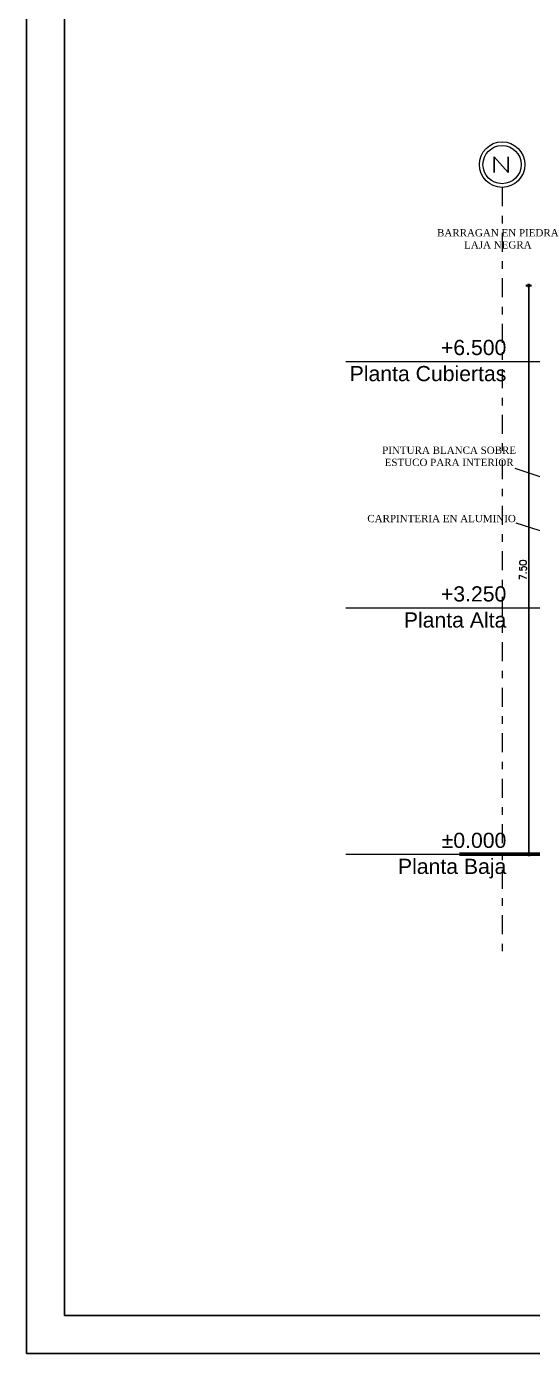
# Model space of a CAD drawing. Header units: metres. Extents: x -50 to 76, y -61 to 14.
# Drawn here: x 15.96 to 22.63, y -60.83 to -43.33 of the extents above; entities that cross this region are included whole.
import ezdxf

# ---------------------------------------------------------------- set-up
doc = ezdxf.new("R2010")
doc.units = ezdxf.units.M
doc.header["$MEASUREMENT"] = 0
doc.linetypes.add('CENTERX2', pattern=[4, 2.5, -0.5, 0.5, -0.5])
doc.linetypes.add('DASHDOT2', pattern=[0.5, 0.25, -0.125, 0, -0.125])
for name, color, linetype, lineweight in [('1 CALCAS', 255, 'Continuous', 60), ('1 NIVELES', 145, 'Continuous', 18), ('_TXT1', 7, 'Continuous', 0), ('achurados', 251, 'Continuous', 0), ('COTAS', 251, 'Continuous', 35), ('EJES', 251, 'CENTERX2', 0), ('F-PLANO 3', 81, 'Continuous', 20)]:
    doc.layers.add(name, color=color, linetype=linetype, lineweight=lineweight)
doc.layers.add('TEXT', color=4, linetype='Continuous')
doc.styles.add('ARIAL', font='CENTURY.TTF')
doc.styles.add('cotas', font='romans.shx')
doc.styles.add('Estilo_Generado_1', font='arial.ttf')
doc.styles.add('ROMANS', font='romans', dxfattribs={"width": 0.7})
doc.dimstyles.new('COT-50', dxfattribs={"dimscale": 0.5, "dimtxt": 0.18, "dimasz": 0.05, "dimexe": 0.08, "dimexo": 0.1, "dimgap": 0.06, "dimtad": 1, "dimzin": 4, "dimdsep": 46, "dimtxsty": 'cotas', "dimblk1": 'COTA', "dimblk2": 'COTA', "dimsah": 1, "dimcen": 0.09, "dimse1": 1, "dimse2": 1, "dimclrd": 256, "dimclre": 253, "dimclrt": 14, "dimadec": 0, "dimazin": 0, "dimtfac": 1, "dimtix": 1, "dimtmove": 0, "dimatfit": 3, "dimldrblk": 'COTA', "dimfxl": 1, "dimtfill": 1, "dimtfillclr": 256, "dimtolj": 1, "dimtzin": 12, "dimarcsym": 0})

# ---------------------------------------------------------------- blocks, each defined once
blk = doc.blocks.new('COTA')
for p, q in [((-1, 0), (1, 0)), ((0, 1.5), (0, -1.5))]:
    blk.add_line(p, q)
blk.add_circle((0, 0), 0.5)
blk = doc.blocks.new('*D875')
at = {"layer": 'COTAS', "lineweight": -2, "transparency": 16777216}
blk.add_line((22.58, -46.772), (22.58, -54.222), dxfattribs=at)
at = {"layer": 'Defpoints', "color": 0, "transparency": 16777216}
for p in [(22.954, -46.747), (22.58, -54.247), (23.654, -54.247)]:
    blk.add_point(p, dxfattribs=at)
at = {"layer": 'COTAS', "lineweight": -2, "transparency": 16777216, "xscale": 0.025, "yscale": 0.025, "zscale": 0.025}
for p, rotation in [((22.58, -46.747), 90), ((22.58, -54.247), 270)]:
    blk.add_blockref('COTA', p, dxfattribs=dict(at, rotation=rotation))
at = {"layer": 'COTAS', "color": 14, "transparency": 16777216, "insert": (22.505, -50.497), "char_height": 0.09, "attachment_point": 5, "rotation": 90, "style": 'cotas', "bg_fill": 3, "box_fill_scale": 1.25, "bg_fill_color": 256, "bg_fill_true_color": 13158600, "bg_fill_transparency": 0}
blk.add_mtext('\\A1;7.50', dxfattribs=at)

msp = doc.modelspace()

# ---------------------------------------------------------------- linework, layer by layer
for p, q in [((15.961, -60.83), (15.961, -25.83)), ((15.961, -25.83), (15.961, -60.83)), ((15.961, -25.83), (15.961, -60.83)), ((16.461, -26.33), (16.461, -60.33)), ((75.461, -60.33), (16.461, -60.33)), ((75.961, -60.83), (15.961, -60.83))]:
    msp.add_line(p, q)
at = {"layer": '1 CALCAS'}
msp.add_line((22.954, -54.247), (21.669, -54.247), dxfattribs=at)
at = {"layer": '1 NIVELES'}
for p, q in [((20.169, -47.747), (22.954, -47.747)), ((20.169, -50.997), (22.954, -50.997)), ((20.169, -54.247), (22.954, -54.247))]:
    msp.add_line(p, q, dxfattribs=at)
at = {"layer": 'achurados', "color": 251, "linetype": 'ByBlock'}
msp.add_circle((22.229, -45.151), 0.3, dxfattribs=at)
at = {"layer": 'EJES', "linetype": 'DASHDOT2'}
msp.add_line((22.229, -45.451), (22.229, -55.6), dxfattribs=at)
at = {"layer": 'F-PLANO 3', "color": 1, "linetype": 'ByBlock'}
msp.add_circle((22.229, -45.151), 0.252, dxfattribs=at)

# ---------------------------------------------------------------- texts
at = {"layer": '1 NIVELES', "char_height": 0.2, "attachment_point": 3, "style": 'Estilo_Generado_1'}
for s, insert, line_spacing_factor in [('\\A1;\\pxqr,t0;+6.500\\PPlanta Cubiertas', (22.285, -47.463), 1.032047), ('\\A1;\\pxqr,t0;+3.250\\PPlanta Alta', (22.285, -50.713), 1.032047), ('\\A1;\\pxqr,t0;±0.000\\PPlanta Baja', (22.285, -53.963), 1.029116)]:
    msp.add_mtext(s, dxfattribs=dict(at, insert=insert, line_spacing_factor=line_spacing_factor))
at = {"layer": '_TXT1', "style": 'ROMANS', "width": 1.5}
msp.add_text('N', height=0.204, dxfattribs=at).set_placement((22.074, -45.254))
at = {"layer": 'TEXT', "insert": (22.173, -46.002), "char_height": 0.096, "width": 1.68138, "attachment_point": 2, "style": 'ARIAL'}
msp.add_mtext('BARRAGAN EN PIEDRA LAJA NEGRA', dxfattribs=at)

# ---------------------------------------------------------------- next in the draw order: dimensions: what is measured, and where the dimension line sits
at = {"layer": 'COTAS'}
dim = msp.add_linear_dim(base=(22.58, -54.247), p1=(22.954, -46.747), p2=(23.654, -54.247), angle=90, dimstyle='COT-50', dxfattribs=at)
dim.commit()
dim.dimension.update_dxf_attribs({"geometry": '*D875', "text_midpoint": (22.505, -50.497)})

# ---------------------------------------------------------------- next in the draw order: linework, layer by layer
at = {"layer": '1 NIVELES'}
for p, q in [((22.398, -49.153), (24.101, -49.723)), ((22.412, -49.875), (23.459, -50.212))]:
    msp.add_line(p, q, dxfattribs=at)

# ---------------------------------------------------------------- next in the draw order: texts
at = {"layer": 'TEXT', "char_height": 0.096, "attachment_point": 2, "style": 'ARIAL'}
for s, insert, width in [('PINTURA BLANCA SOBRE ESTUCO PARA INTERIOR', (21.531, -48.87), 2.1846), (' CARPINTERIA EN ALUMINIO', (21.413, -49.771), 2.05208)]:
    msp.add_mtext(s, dxfattribs=dict(at, insert=insert, width=width))

doc.saveas('drawing.dxf')
